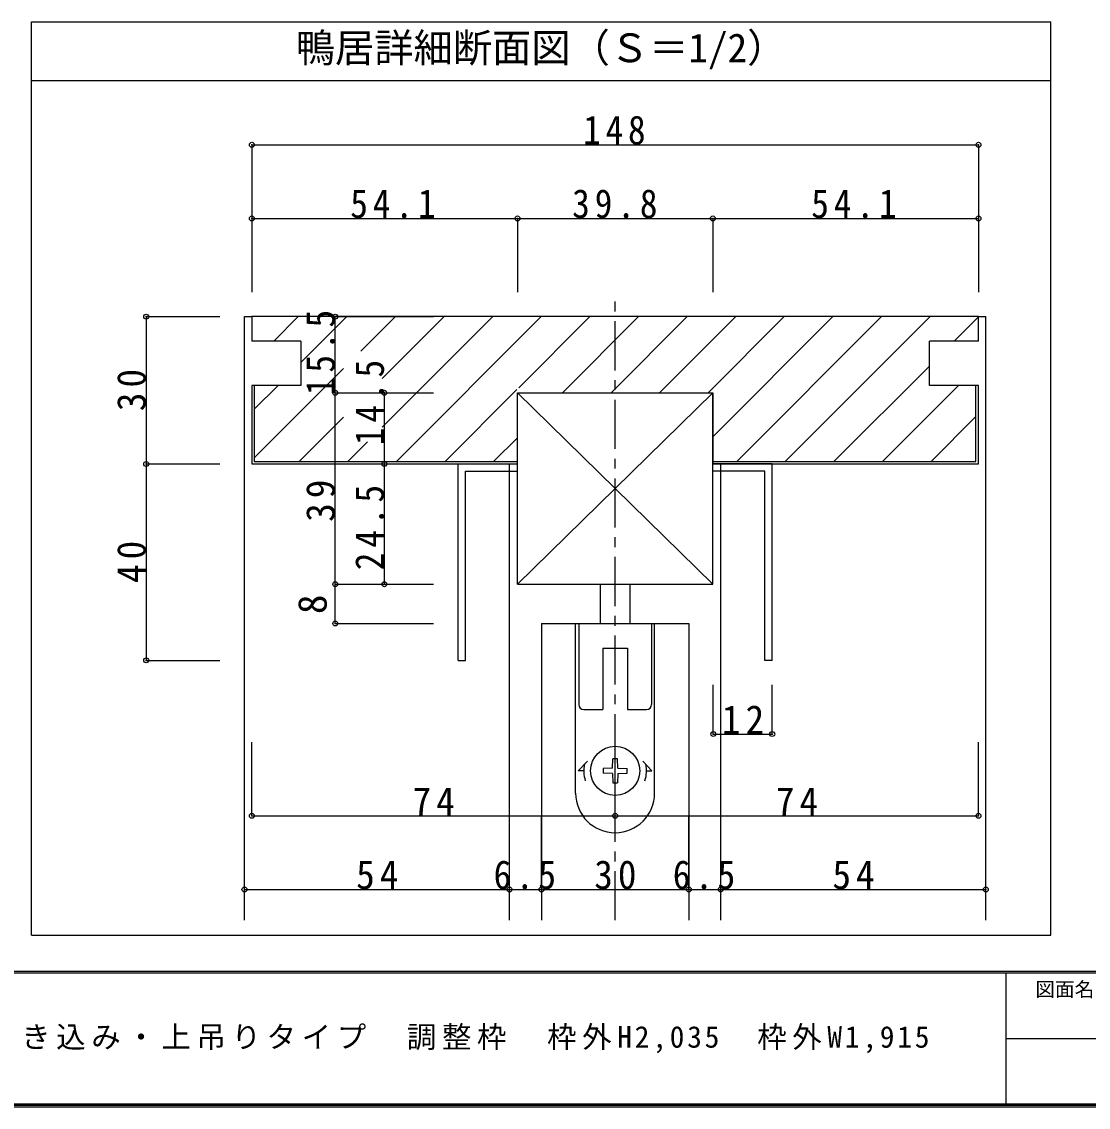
# Model space of a CAD drawing. Units: millimetres on the paper, enlarged 5 times, with parts at other scales. Extents: x -973 to 977, y -718 to 696.
# Drawn here: x -500 to 44, y -701 to -148 of the extents above; entities that cross this region are included whole.
import ezdxf
from ezdxf.enums import TextEntityAlignment as Align

# ---------------------------------------------------------------- set-up
doc = ezdxf.new("R2010")
doc.units = ezdxf.units.MM
doc.header["$LTSCALE"] = 5
doc.header["$PDMODE"] = 32
doc.header["$PDSIZE"] = 2.5
doc.linetypes.add('CHAIN1', pattern=[8, 5, -1, 1, -1])
doc.linetypes.add('DASHED2', pattern=[3, 2, -1])
for name, color, linetype in [('0-A_文字', 3, 'Continuous'), ('1-1_通り芯', 4, 'CHAIN1'), ('1-4_枠', 3, 'Continuous'), ('1-6_扉', 7, 'DASHED2'), ('1-7_金物', 7, 'Continuous'), ('1-B_寸法', 7, 'Continuous'), ('1-C_ハッチ', 4, 'Continuous'), ('F-1_枠', 6, 'Continuous'), ('F-A_文字', 7, 'Continuous')]:
    doc.layers.add(name, color=color, linetype=linetype)
doc.styles.add('ＭＳ ゴシック', font='')
doc.styles.get('ＭＳ ゴシック').set_extended_font_data('MS Gothic')

msp = doc.modelspace()

# ---------------------------------------------------------------- linework, layer by layer
at = {"layer": '0-A_文字'}
for p, q in [((-494.501, -613.141), (-494.501, -148.141)), ((-494.501, -148.141), (24.54, -148.141)), ((24.54, -613.141), (24.54, -148.141)), ((-494.501, -178.141), (24.54, -178.141)), ((-494.501, -613.141), (24.54, -613.141))]:
    msp.add_line(p, q, dxfattribs=at)
at = {"layer": '1-1_通り芯'}
msp.add_line((-197.337, -605.641), (-197.337, -285.794), dxfattribs=at)
at = {"layer": '1-4_枠', "color": 4}
for p, q in [((-386.087, -298.294), (-382.337, -298.294)), ((-386.087, -605.641), (-386.087, -298.294)), ((-12.337, -298.294), (-8.587, -298.294)), ((-8.587, -605.641), (-8.587, -298.294)), ((-251.087, -605.641), (-251.087, -373.294)), ((-143.587, -605.641), (-143.587, -373.294))]:
    msp.add_line(p, q, dxfattribs=at)
at = {"layer": '1-4_枠'}
for p, q in [((-12.337, -298.294), (-382.337, -298.294)), ((-382.337, -298.294), (-382.337, -310.794)), ((-12.337, -310.794), (-12.337, -298.294)), ((-357.337, -310.794), (-382.337, -310.794)), ((-357.337, -310.794), (-357.337, -333.294)), ((-12.337, -310.794), (-37.337, -310.794)), ((-37.337, -333.294), (-37.337, -310.794)), ((-247.087, -373.294), (-247.087, -337.044)), ((-247.087, -337.044), (-147.587, -337.044)), ((-147.587, -337.044), (-147.587, -373.294)), ((-147.587, -337.044), (-147.587, -373.294)), ((-13.587, -372.044), (-13.587, -333.294)), ((-382.337, -373.294), (-340.872, -373.294)), ((-381.087, -372.044), (-340.872, -372.044)), ((-340.872, -372.044), (-247.087, -372.044)), ((-340.872, -373.294), (-247.337, -373.294)), ((-147.587, -372.044), (-13.587, -372.044)), ((-147.337, -373.294), (-12.337, -373.294))]:
    msp.add_line(p, q, dxfattribs=at)
for points in [[(-357.337, -333.294), (-382.337, -333.294), (-382.337, -373.294)], [(-381.087, -333.294), (-381.087, -347.097), (-381.087, -372.044)], [(-247.087, -373.294), (-247.087, -337.044), (-147.587, -337.044)], [(-12.337, -373.294), (-12.337, -333.294), (-37.337, -333.294)]]:
    msp.add_lwpolyline(points, dxfattribs=at)
at = {"layer": '1-6_扉', "color": 6, "linetype": 'Continuous'}
for p, q in [((-234.838, -454.544), (-159.838, -454.544)), ((-234.838, -454.544), (-234.838, -605.641)), ((-159.838, -454.544), (-159.838, -605.641))]:
    msp.add_line(p, q, dxfattribs=at)
at = {"layer": '1-7_金物'}
for p, q in [((-247.087, -337.044), (-147.587, -434.544)), ((-147.587, -337.044), (-247.087, -434.544)), ((-147.587, -434.544), (-147.587, -337.044)), ((-277.337, -473.294), (-277.337, -373.294)), ((-277.337, -373.294), (-247.087, -373.294)), ((-117.337, -373.294), (-147.587, -373.294)), ((-117.337, -473.294), (-117.337, -373.294)), ((-273.587, -473.294), (-273.587, -377.044)), ((-273.587, -377.044), (-247.087, -377.044)), ((-121.087, -377.044), (-147.587, -377.044)), ((-121.087, -473.294), (-121.087, -377.044)), ((-247.087, -434.544), (-147.587, -434.544)), ((-204.837, -454.544), (-204.837, -434.544)), ((-189.837, -434.544), (-189.837, -454.544)), ((-217.462, -540.919), (-217.462, -454.544)), ((-216.979, -454.544), (-177.479, -454.544)), ((-215.835, -454.544), (-215.835, -495.794)), ((-178.835, -454.544), (-178.835, -495.794)), ((-177.212, -540.919), (-177.212, -454.544)), ((-203.587, -467.044), (-191.087, -467.044)), ((-203.587, -467.044), (-203.587, -498.294)), ((-191.087, -467.044), (-191.087, -498.294)), ((-277.337, -473.294), (-273.587, -473.294)), ((-117.337, -473.294), (-121.087, -473.294)), ((-213.335, -498.294), (-203.587, -498.294)), ((-191.087, -498.294), (-181.335, -498.294)), ((-211.477, -524.544), (-216.085, -529.544)), ((-198.634, -528.244), (-198.55, -523.419)), ((-196.12, -523.419), (-198.55, -523.419)), ((-196.036, -528.244), (-196.12, -523.419)), ((-183.193, -524.544), (-178.585, -529.544)), ((-213.335, -529.544), (-216.085, -529.544)), ((-198.634, -528.244), (-203.46, -528.329)), ((-203.46, -528.329), (-203.46, -530.759)), ((-196.036, -528.244), (-191.21, -528.329)), ((-191.21, -530.759), (-191.21, -528.329)), ((-181.335, -529.544), (-178.585, -529.544)), ((-198.634, -530.843), (-203.46, -530.759)), ((-198.634, -530.843), (-198.55, -535.669)), ((-198.55, -535.669), (-196.12, -535.669)), ((-196.036, -530.843), (-196.12, -535.669)), ((-196.036, -530.843), (-191.21, -530.759))]:
    msp.add_line(p, q, dxfattribs=at)
msp.add_lwpolyline([(-247.087, -434.544), (-247.087, -337.044), (-147.587, -337.044)], dxfattribs=at)
msp.add_circle((-197.335, -529.544), 12.5, dxfattribs=at)
for centre, radius, start, end in [((-213.335, -495.794), 2.5, 180, 270), ((-181.335, -495.794), 2.5, 270, 0), ((-197.335, -529.544), 16, 167.82427, 198.20996), ((-197.335, -529.544), 16, 341.79004, 12.17573), ((-197.337, -540.919), 20.125, 180, 270), ((-197.337, -540.919), 20.125, 270, 0)]:
    msp.add_arc(centre, radius, start, end, dxfattribs=at)
at = {"layer": '1-B_寸法', "color": 4}
for p, q in [((-382.337, -210.794), (-382.337, -285.794)), ((-382.337, -210.794), (-12.337, -210.794)), ((-12.337, -210.794), (-12.337, -285.794)), ((-382.337, -248.294), (-247.087, -248.294)), ((-247.087, -248.294), (-247.087, -285.794)), ((-247.087, -248.294), (-147.587, -248.294)), ((-147.587, -248.294), (-147.587, -285.794)), ((-147.587, -248.294), (-12.337, -248.294)), ((-436.087, -298.294), (-436.087, -373.294)), ((-436.087, -298.294), (-398.587, -298.294)), ((-339.837, -298.294), (-289.837, -298.294)), ((-339.837, -337.044), (-339.837, -298.294)), ((-339.837, -337.044), (-314.837, -337.044)), ((-339.837, -434.544), (-339.837, -337.044)), ((-315.871, -337.044), (-289.837, -337.044)), ((-314.837, -373.294), (-314.837, -337.044)), ((-436.087, -373.294), (-398.587, -373.294)), ((-436.087, -373.294), (-436.087, -473.294)), ((-314.837, -373.294), (-289.837, -373.294)), ((-314.837, -434.544), (-314.837, -373.294)), ((-339.837, -434.544), (-289.837, -434.544)), ((-339.837, -454.544), (-339.837, -434.544)), ((-339.837, -454.544), (-289.837, -454.544)), ((-436.087, -473.294), (-398.587, -473.294)), ((-147.337, -510.794), (-147.337, -485.794)), ((-117.337, -510.794), (-117.337, -485.794)), ((-147.337, -510.794), (-117.337, -510.794)), ((-382.337, -552.451), (-382.337, -514.951)), ((-197.337, -552.451), (-197.337, -514.951)), ((-12.337, -552.451), (-12.337, -514.951)), ((-386.087, -589.951), (-386.087, -552.451)), ((-382.337, -552.451), (-197.337, -552.451)), ((-251.087, -589.951), (-251.087, -552.451)), ((-234.838, -589.951), (-234.838, -552.451)), ((-197.337, -552.451), (-12.337, -552.451)), ((-159.838, -589.951), (-159.838, -552.451)), ((-143.587, -589.951), (-143.587, -552.451)), ((-8.587, -589.951), (-8.587, -552.451)), ((-386.087, -589.951), (-251.087, -589.951)), ((-251.087, -589.951), (-234.838, -589.951)), ((-234.838, -589.951), (-159.838, -589.951)), ((-159.838, -589.951), (-143.587, -589.951)), ((-143.587, -589.951), (-8.587, -589.951))]:
    msp.add_line(p, q, dxfattribs=at)
at = {"layer": '1-B_寸法'}
for p in [(-382.337, -210.794), (-12.337, -210.794), (-382.337, -248.294), (-247.087, -248.294), (-147.587, -248.294), (-12.337, -248.294), (-436.087, -298.294), (-339.837, -298.294), (-339.837, -337.044), (-314.837, -337.044), (-436.087, -373.294), (-314.837, -373.294), (-339.837, -434.544), (-314.837, -434.544), (-339.837, -454.544), (-436.087, -473.294), (-147.337, -510.794), (-117.337, -510.794), (-382.337, -552.451), (-197.337, -552.451), (-12.337, -552.451), (-386.087, -589.951), (-251.087, -589.951), (-234.838, -589.951), (-159.838, -589.951), (-143.587, -589.951), (-8.587, -589.951)]:
    msp.add_point(p, dxfattribs=at)
at = {"layer": '1-C_ハッチ'}
for p, q in [((-371.171, -310.794), (-358.671, -298.294)), ((-357.337, -321.709), (-333.922, -298.294)), ((-326.761, -315.881), (-309.173, -298.294)), ((-315.871, -329.74), (-284.425, -298.294)), ((-315.871, -354.489), (-259.676, -298.294)), ((-308.677, -372.044), (-234.927, -298.294)), ((-246.428, -334.544), (-210.178, -298.294)), ((-224.18, -337.044), (-185.43, -298.294)), ((-199.431, -337.044), (-160.681, -298.294)), ((-174.682, -337.044), (-135.932, -298.294)), ((-149.933, -337.044), (-111.183, -298.294)), ((-147.587, -359.446), (-86.435, -298.294)), ((-61.686, -298.294), (-135.436, -372.044)), ((-36.937, -298.294), (-110.687, -372.044)), ((-24.688, -310.794), (-12.337, -298.442)), ((-381.087, -370.208), (-335.578, -324.698)), ((-37.337, -323.442), (-85.938, -372.044)), ((-381.087, -345.459), (-368.922, -333.294)), ((-283.928, -372.044), (-247.337, -335.453)), ((-61.19, -372.044), (-22.44, -333.294)), ((-358.175, -372.044), (-335.578, -349.447)), ((-36.441, -372.044), (-13.587, -349.19)), ((-333.426, -372.044), (-323.39, -362.008)), ((-259.18, -372.044), (-247.087, -359.951))]:
    msp.add_line(p, q, dxfattribs=at)
at = {"layer": 'F-1_枠'}
for p, q in [((976.653, -631.667), (-973.347, -631.667)), ((976.653, -632.5), (-973.347, -632.5)), ((1.653, -632.5), (1.653, -699.167)), ((1.653, -665.833), (974.986, -665.834)), ((976.653, -699.167), (-973.347, -699.167)), ((976.653, -700), (-973.347, -700)), ((976.653, -700.833), (-973.347, -700.833))]:
    msp.add_line(p, q, dxfattribs=at)

# ---------------------------------------------------------------- texts
at = {"layer": '0-A_文字', "color": 7, "style": 'ＭＳ ゴシック'}
msp.add_text('鴨居詳細断面図（Ｓ＝1/2）', height=14.66, dxfattribs=at).set_placement((-359.981, -173.141), align=Align.BOTTOM_LEFT)
at = {"layer": '1-B_寸法', "style": 'ＭＳ ゴシック'}
msp.add_text('8', height=14.66, rotation=90, dxfattribs=at).set_placement((-339.837, -449.73), align=Align.BOTTOM_LEFT)
at = {"layer": '1-B_寸法', "char_height": 14.66, "attachment_point": 7, "style": 'ＭＳ ゴシック'}
for s, insert in [('\\T1.27;\\W0.9;148', (-213.587, -210.794)), ('\\T1.28;\\W0.9;54.1', (-332.21, -248.294)), ('\\T1.28;\\W0.9;39.8', (-219.212, -248.294)), ('\\T1.28;\\W0.9;54.1', (-97.452, -248.294)), ('\\T1.27;\\W0.95;12', (-142.962, -510.794)), ('\\T1.27;\\W0.95;74', (-300.462, -552.451)), ('\\T1.27;\\W0.95;74', (-115.462, -552.451)), ('\\T1.27;\\W0.95;54', (-329.212, -589.951)), ('\\T1.27;\\W0.9;6.5', (-259.213, -589.951)), ('\\T1.27;\\W0.95;30', (-207.963, -589.951)), ('\\T1.27;\\W0.9;6.5', (-167.963, -589.951)), ('\\T1.27;\\W0.95;54', (-86.712, -589.951))]:
    msp.add_mtext(s, dxfattribs=dict(at, insert=insert))
at = {"layer": '1-B_寸法', "char_height": 14.66, "attachment_point": 7, "rotation": 90, "style": 'ＭＳ ゴシック'}
for s, insert in [('\\T1.28;\\W0.9;15.5', (-339.837, -338.294)), ('\\T1.27;\\W0.95;30', (-436.087, -346.419)), ('\\T1.28;\\W0.9;14.5', (-314.837, -363.743)), ('\\T1.27;\\W0.95;39', (-339.837, -402.769)), ('\\T1.28;\\W0.9;24.5', (-314.837, -427.419)), ('\\T1.27;\\W0.95;40', (-436.087, -433.919))]:
    msp.add_mtext(s, dxfattribs=dict(at, insert=insert))
at = {"layer": 'F-A_文字', "style": 'ＭＳ ゴシック'}
msp.add_text('図面名', height=7.331, dxfattribs=at).set_placement((16.653, -646.667), align=Align.BOTTOM_LEFT)
at = {"layer": 'F-A_文字', "insert": (-847.938, -673.333), "char_height": 11, "attachment_point": 7, "style": 'ＭＳ ゴシック'}
msp.add_mtext('\\T1.19;ドレタス\u3000自閉式\\~幅広引き込み戸\u3000戸袋引き込み・上吊りタイプ\u3000調整枠\u3000枠外H2,035\u3000枠外W1,915', dxfattribs=at)

doc.saveas('drawing.dxf')
